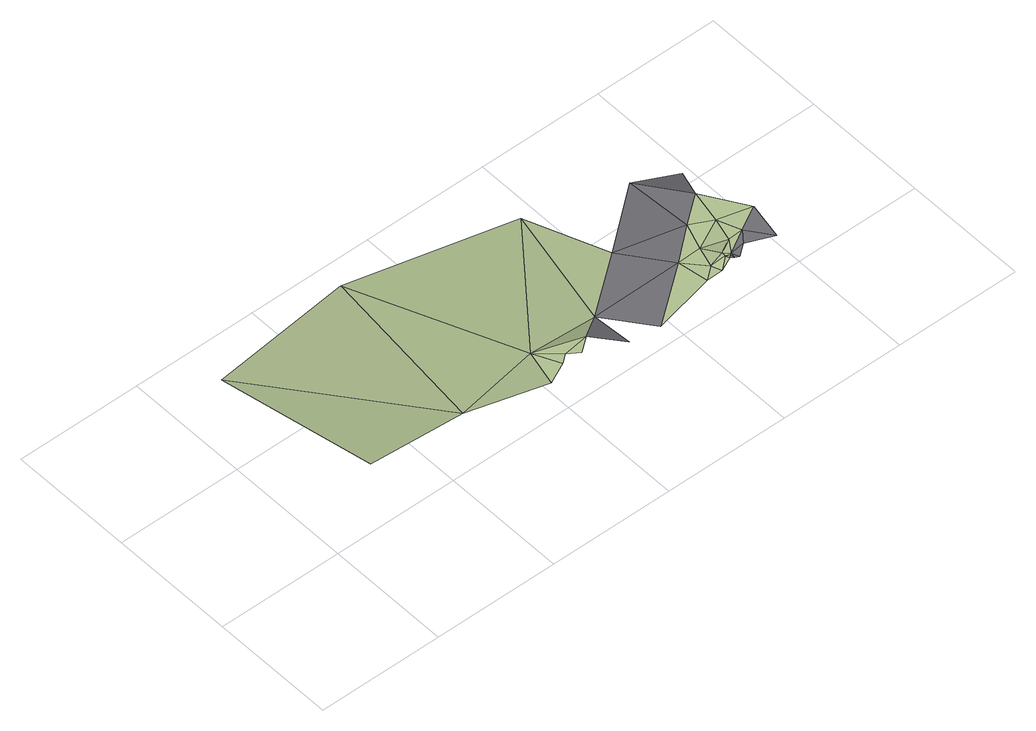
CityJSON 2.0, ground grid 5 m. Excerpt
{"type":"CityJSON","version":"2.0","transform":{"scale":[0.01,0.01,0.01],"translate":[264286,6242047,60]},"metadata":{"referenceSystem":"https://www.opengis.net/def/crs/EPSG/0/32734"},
"CityObjects":{
"terrain1":{"type":"TINRelief","geometry":[{"type":"CompositeSurface","lod":"1","boundaries":[[[0,1,2]],[[2,1,3]],[[4,3,1]],[[5,4,1]],[[6,4,5]],[[6,7,4]],[[4,7,8]],[[8,7,9]],[[10,3,4]],[[4,8,11]],[[4,11,10]],[[11,12,10]],[[13,14,15]],[[16,15,14]],[[16,14,17]],[[18,15,16]],[[19,16,17]],[[19,17,20]],[[16,19,21]],[[15,18,22]],[[16,21,18]],[[19,20,23]],[[24,21,19]],[[23,24,19]],[[25,18,21]],[[24,25,21]],[[22,18,26]],[[25,26,18]],[[24,27,25]],[[26,25,27]],[[28,22,26]],[[29,26,27]],[[26,29,28]]]}]},
"road1":{"type":"Road","attributes":{"highway":"tertiary","name":"Upper Roodebloem Road","surface":"asphalt","lanes":1,"width":2.2,"oneway":"yes"},"geometry":[{"type":"MultiSurface","lod":"1","boundaries":[[[11,8,30]],[[11,13,15]],[[12,11,15]],[[12,15,22]],[[22,31,12]],[[32,23,20]],[[23,32,24]],[[33,24,32]],[[33,34,24]],[[24,34,27]],[[31,22,28]],[[35,27,34]],[[29,27,35]],[[31,28,36]]]}]}
},
"vertices":[
[179,40,320],[629,100,200],[11,587,400],[663,743,270],[1010,201,140],[974,56,140],[1061,98,140],[1094,124,140],[1199,139,140],[1141,94,140],[1405,700,110],[1315,229,80],[1546,408,80],[1449,55,80],[1698,111,80],[1679,233,80],[1750,152,80],[1765,113,80],[1776,236,80],[1796,134,110],[1802,117,110],[1799,151,110],[1794,322,110],[1811,124,110],[1820,130,110],[1854,183,110],[1881,277,110],[1916,186,110],[1909,411,110],[2013,241,110],
[1300,42,120],[1778,588,110],[1816,109,110],[1831,102,110],[1879,138,110],[1984,94,110],[1972,549,50]
]}
